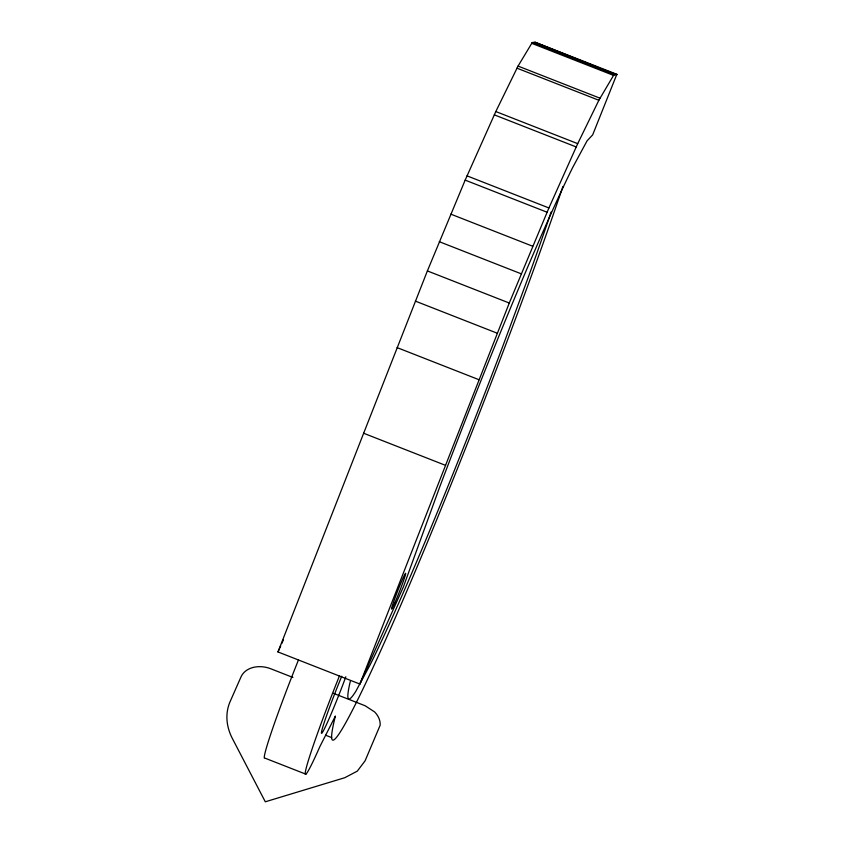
<?xml version="1.0" encoding="UTF-8"?>
<svg xmlns="http://www.w3.org/2000/svg" width="844" height="844" viewBox="0 0 844 844"><rect width="100%" height="100%" fill="white"/><g stroke="black" fill="none" stroke-linecap="round" stroke-linejoin="round"><path stroke-width="1.27" d="M363.648 433.257L427.38 270.924L465.171 180.12L495.808 111.545L518.058 66.075L532.237 42.548L534.948 42.2L616.848 74.304L592.657 134.892L587.086 140.811L572.675 167.513A308.25 15.171 -68.6 0 0 439.882 486.492L403.411 586.854L359.882 684.051L277.982 651.948L363.648 433.257L445.548 465.361L359.882 684.051M445.548 465.361L509.28 303.028L548.916 207.962L577.707 143.649L598.86 100.267L613.546 75.39L616.848 74.304M277.982 651.948L280.672 645.945M281.748 643.55L283.362 639.952M599.799 68.1L534.948 42.2M602.247 69.06L616.911 74.81M532.237 42.548L614.137 74.652M531.646 43.287L613.546 75.39M518.058 66.075L599.957 98.178M516.961 68.164L598.86 100.267M495.808 111.545L577.707 143.649M494.289 114.837L576.178 146.94M467.027 175.858L548.916 207.962M465.171 180.12L547.07 212.224M450.78 214.133L532.68 246.237M439.281 241.69L521.181 273.794M427.38 270.924L509.28 303.028M415.375 301.118L497.274 333.222M397.091 347.612L478.991 379.716M292.931 677.458L270.903 668.817A24.138 18.368 18.1 0 0 241.025 676.867L230.18 701.459A66.054 50.271 18.1 0 0 232.438 738.637L265.301 801.8L344.774 777.714L357.307 771.131L365.093 760.813L380.159 725.249A22.408 17.049 18.1 0 0 374.641 711.946L365.146 705.763L333.327 693.293M325.647 735.229L331.671 737.593M305.887 774.18L264.942 758.134A88.071 4.336 -68.6 0 1 298.459 659.976M551.079 212.055A308.25 15.171 -68.6 0 1 528.893 275.587L503.035 345.607A308.25 15.171 -68.6 0 1 370.252 664.576L355.83 691.289A308.25 15.171 -68.6 0 1 350.292 681.414M339.404 676.023A88.071 4.336 -68.6 0 0 306.826 765.751A88.071 4.336 -68.6 0 0 319.855 746.634L335.384 716.06A352.286 17.334 -68.6 0 0 404.308 596.961A352.286 17.334 -68.6 0 0 562.906 186.482M345.829 676.782A44.036 2.163 -68.6 0 1 321.553 733.331A44.036 2.163 -68.6 0 1 341.757 676.213M394.718 603.101A19.254 0.95 -68.6 0 0 405.669 573.667A19.254 0.95 -68.6 0 0 395.403 596.93A19.254 0.95 -68.6 0 0 394.718 603.101"/></g></svg>
